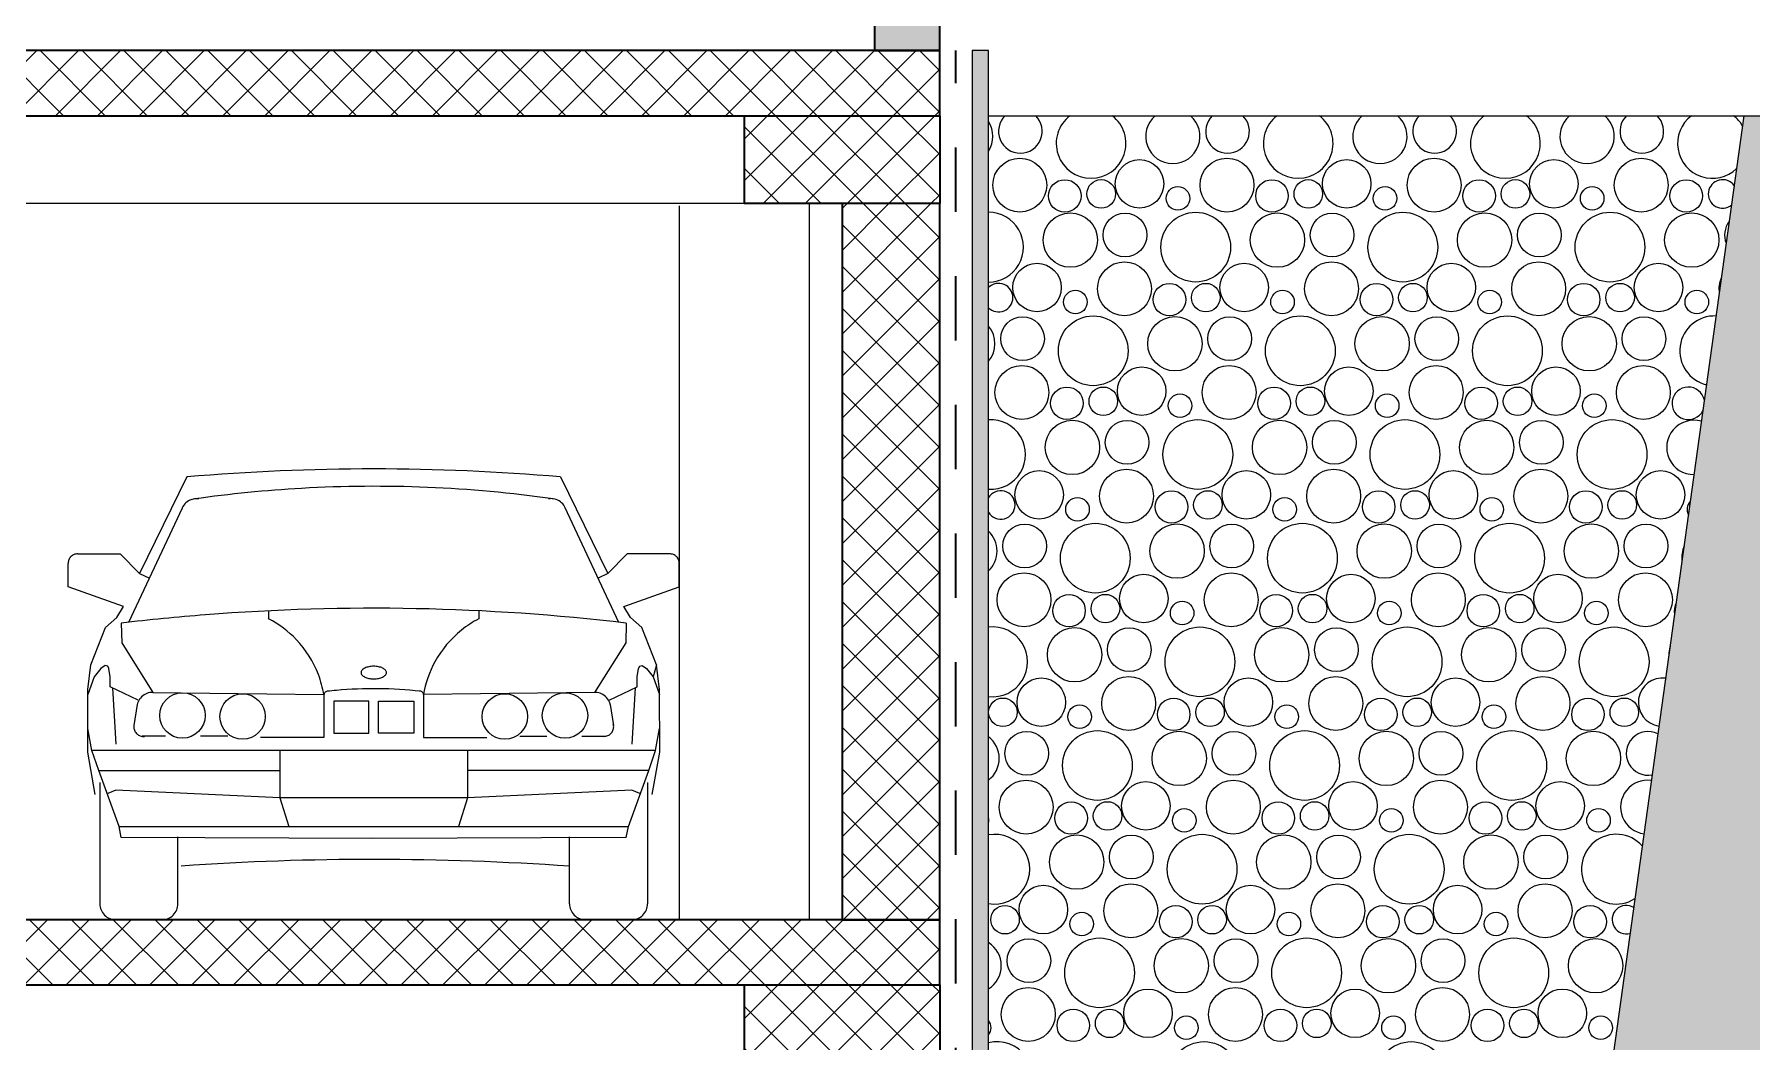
# Model space of a CAD drawing. Header units: millimetres. Extents: x -15634 to 67596, y -3027 to 55843.
# Drawn here: x 41362 to 46639, y 5251 to 8346 of the extents above; entities that cross this region are included whole.
import ezdxf

# ---------------------------------------------------------------- set-up
doc = ezdxf.new("R2010")
doc.units = ezdxf.units.MM
doc.header["$MEASUREMENT"] = 0
doc.set_wipeout_variables(frame=1)
doc.linetypes.add('Dashed', pattern=[395.111113, 197.555556, -197.555556])
doc.linetypes.add('Wipeout_Contour', pattern=[1000, 0, -1000])
for name, color, linetype in [('Pllaka e themelit', 7, 'Continuous'), ('Structural - Bearing', 7, 'Continuous'), ('Structural - Combined', 7, 'Continuous')]:
    doc.layers.add(name, color=color, linetype=linetype)
for name, color, linetype, lineweight in [('Pllaka e themelit_Pen_No__101', 252, 'Continuous', 13), ('Pllaka perdhes_Pen_No__6', 5, 'Continuous', 35), ('Shtresat nivelizimi_Pen_No__1', 7, 'Continuous', 13), ('Structural - Bearing_Pen_No__1', 7, 'Continuous', 13), ('Structural - Bearing_Pen_No__101', 252, 'Continuous', 13), ('Structural - Bearing_Pen_No__7', 7, 'Continuous', 35), ('Structural - Combined_Pen_No__2', 8, 'Continuous', 15)]:
    doc.layers.add(name, color=color, linetype=linetype, lineweight=lineweight)
doc.layers.add('Shtresat nivelizimi_Pen_No__102', color=7, linetype='Continuous', lineweight=13, true_color=0xcccccc)
doc.layers.add('Structural - Bearing_Pen_No__82', color=7, linetype='Continuous', lineweight=20, true_color=0xaaaaaa)
pattern_1 = [(45, (0, 0), (-64.34671, 64.34671), []), (135, (0, 0), (64.34671, 64.34671), [])]

# ---------------------------------------------------------------- blocks, each defined once
blk = doc.blocks.new('Car Elev 02 16[5]', base_point=(42405.1, 5625.6))
at = {"layer": 'Structural - Combined_Pen_No__2', "color": 8, "linetype": 'Continuous', "lineweight": 15}
for p, q in [((41831.3, 6986), (41685.7, 6689)), ((42979, 6986), (43124.5, 6689)), ((41816.3, 6890.4), (41652.1, 6538.9)), ((43158.1, 6538.9), (42993.8, 6890.9)), ((41466.1, 6648.4), (41466.1, 6720.3)), ((41495.7, 6749.7), (41626.1, 6749.7)), ((41626.1, 6749.7), (41685.7, 6689)), ((43184.2, 6749.7), (43124.5, 6689)), ((43314.6, 6749.7), (43184.2, 6749.7)), ((43344.1, 6648.4), (43344.1, 6720.3)), ((41685.7, 6689), (41715.7, 6675.1)), ((43124.5, 6689), (43094.5, 6675.1)), ((41636.5, 6587.6), (41466.1, 6648.4)), ((43173.7, 6587.6), (43344.1, 6648.4)), ((41580.9, 6523.4), (41615.7, 6553.8)), ((41615.7, 6553.8), (41636.5, 6587.6)), ((42081.7, 6550.4), (42081.3, 6550.6)), ((42081.7, 6573.2), (42081.7, 6550.4)), ((42081.7, 6550.4), (42082.1, 6550.2)), ((42728.6, 6550.4), (42728.2, 6550.2)), ((42728.6, 6573.2), (42728.6, 6550.4)), ((42728.6, 6550.4), (42728.9, 6550.6)), ((43194.6, 6553.8), (43173.7, 6587.6)), ((43229.4, 6523.4), (43194.6, 6553.8)), ((41535.7, 6408.6), (41580.9, 6523.4)), ((41629.6, 6536.9), (41630.9, 6476.1)), ((43180.7, 6536.9), (43179.4, 6476.1)), ((43274.6, 6408.6), (43229.4, 6523.4)), ((41630.9, 6476.1), (41726.8, 6324.2)), ((43179.4, 6476.1), (43083.5, 6324.2)), ((41527.1, 6333.3), (41535.7, 6408.6)), ((41566.7, 6397.9), (41546.1, 6371.4)), ((41580, 6407.1), (41566.7, 6397.9)), ((41587.8, 6404.7), (41580, 6407.1)), ((41591.5, 6397.4), (41587.8, 6404.7)), ((41595.7, 6371.4), (41591.5, 6397.4)), ((43214.6, 6371.4), (43218.8, 6397.4)), ((43218.8, 6397.4), (43222.4, 6404.7)), ((43222.4, 6404.7), (43230.3, 6407.1)), ((43230.3, 6407.1), (43243.6, 6397.9)), ((43243.6, 6397.9), (43264.1, 6371.4)), ((43274.6, 6408.6), (43264.1, 6371.4)), ((43283.1, 6333.3), (43274.6, 6408.6)), ((41526.2, 6140.5), (41527.1, 6333.3)), ((41546.1, 6371.4), (41527.1, 6317.4)), ((41595.7, 6341.6), (41595.7, 6371.4)), ((41681.7, 6300.5), (41595.7, 6341.6)), ((41602.1, 6337.9), (41612.2, 6165.4)), ((43128.5, 6300.5), (43214.6, 6341.6)), ((43208.1, 6337.9), (43198.1, 6165.4)), ((43214.6, 6341.6), (43214.6, 6371.4)), ((43264.1, 6371.4), (43283.1, 6317.4)), ((43284.1, 6140.5), (43283.1, 6333.3)), ((41678.4, 6286.9), (41668, 6222)), ((41726.8, 6324.2), (42252.1, 6317.1)), ((42252.1, 6317.1), (42252.1, 6185.7)), ((42390.5, 6297.1), (42282.1, 6297.1)), ((42282.1, 6297.1), (42282.1, 6199.2)), ((42390.5, 6199.2), (42390.5, 6297.1)), ((42419.7, 6199.2), (42419.7, 6297.1)), ((42419.7, 6297.1), (42528.2, 6297.1)), ((42528.2, 6297.1), (42528.2, 6199.2)), ((43083.5, 6324.2), (42558.2, 6317.1)), ((42558.2, 6317.1), (42558.2, 6185.7)), ((43131.9, 6286.9), (43142.2, 6222)), ((41539.1, 6145.2), (41527.1, 6213.4)), ((41765.2, 6189.1), (41694.1, 6189.1)), ((41956.5, 6189.1), (41873, 6189.1)), ((42252.1, 6185.7), (42057.3, 6185.7)), ((42282.1, 6199.2), (42390.5, 6199.2)), ((42528.2, 6199.2), (42419.7, 6199.2)), ((42558.2, 6185.7), (42752.9, 6185.7)), ((42853.8, 6189.1), (42937.2, 6189.1)), ((43045.1, 6189.1), (43116.1, 6189.1)), ((43271.1, 6145.2), (43283.1, 6213.4)), ((41549.6, 6010.1), (41526.2, 6140.5)), ((41560, 6084.4), (41539.1, 6145.2)), ((43271.1, 6145.2), (41539.1, 6145.2)), ((42116.5, 6145.2), (42116.5, 5999.9)), ((42693.8, 6145.2), (42693.8, 5999.9)), ((43250.2, 6084.4), (43271.1, 6145.2)), ((43260.7, 6010.1), (43284.1, 6140.5)), ((41622.6, 5912.1), (41560, 6084.4)), ((41560, 6084.4), (42116.5, 6084.4)), ((43250.2, 6084.4), (42693.8, 6084.4)), ((43187.6, 5912.1), (43250.2, 6084.4)), ((41563.5, 6047.2), (41563.5, 5674.6)), ((41612.2, 6023.6), (41587.8, 6013.5)), ((42116.5, 5999.9), (41612.2, 6023.6)), ((43198.1, 6023.6), (42693.8, 5999.9)), ((43222.4, 6013.5), (43198.1, 6023.6)), ((43246.8, 6047.2), (43246.8, 5674.6)), ((42116.5, 5999.9), (42144.3, 5912.1)), ((42693.8, 5999.9), (42116.5, 5999.9)), ((42693.8, 5999.9), (42666, 5912.1)), ((41629.6, 5878.4), (41622.6, 5912.1)), ((41622.6, 5912.1), (43187.6, 5912.1)), ((43180.7, 5878.4), (43187.6, 5912.1)), ((42401.7, 5875), (41629.6, 5878.4)), ((41803.5, 5674.6), (41803.5, 5880.3)), ((43180.7, 5878.4), (42401.7, 5875)), ((43006.8, 5674.6), (43006.8, 5880.3)), ((41612.7, 5625.6), (41754.2, 5625.6)), ((43197.6, 5625.6), (43056, 5625.6))]:
    blk.add_line(p, q, dxfattribs=at)
for centre in [(41817.4, 6253.2), (42002.2, 6249.9), (42808, 6249.9), (42992.9, 6253.2)]:
    blk.add_circle(centre, 69.7, dxfattribs=at)
for centre, radius, start, end in [((42405.1, 290.8), 6719.8, 85.10079, 94.89814), ((41860.9, 6869.5), 49.3, 108.935, 131.3875), ((41860.9, 6869.3), 49.4, 82.2626, 108.9389), ((42406.6, 3000.4), 3956.6, 93.2292, 98.0255), ((42406.8, 3000), 3957.1, 82.027, 93.2317), ((42949.1, 6869.8), 49.4, 81.2224, 97.6808), ((42949.1, 6869.9), 49.4, 58.802, 81.2282), ((41860.6, 6869.7), 48.9, 153.9201, 154.9704), ((41860.7, 6869.7), 49, 131.3868, 153.9126), ((42949.3, 6870.1), 49.1, 36.3133, 58.8048), ((42949.4, 6870.2), 48.9, 25.0282, 36.312), ((41495.4, 6720.3), 29.3, 168.701, 180), ((41495.5, 6720.2), 29.3, 146.1266, 168.6959), ((41495.6, 6720.2), 29.5, 123.6258, 146.1264), ((41495.6, 6720.1), 29.6, 101.1963, 123.6266), ((41495.7, 6720), 29.7, 90, 101.2015), ((43314.6, 6720), 29.7, 78.7985, 90), ((43314.6, 6720.1), 29.6, 56.3734, 78.8037), ((43314.7, 6720.2), 29.5, 33.8742, 56.3742), ((43314.8, 6720.2), 29.3, 11.3041, 33.874), ((43314.8, 6720.3), 29.3, 0, 11.299), ((42404.9, -36.3), 6618.7, 94.47454, 96.72703), ((42405.2, -37.2), 6619.7, 83.27214, 94.47617), ((41931.5, 6261.3), 325.8, 43.5259, 62.4657), ((42879.1, 6260.8), 326.4, 117.5434, 128.7616), ((42878.1, 6262.1), 324.8, 128.7603, 151.2777), ((41932.6, 6262.4), 324.3, 20.985, 43.5271), ((42376.1, 6384.9), 9.94, 157.6211, 202.3891), ((42382.3, 6381.8), 16.8, 124.559, 155.915), ((42395, 6364.5), 38.3, 107.4467, 125.4841), ((42403.6, 6339), 65.2, 95.3385, 107.965), ((42405.2, 6326.6), 77.7, 84.412, 95.6403), ((42406.7, 6339), 65.2, 72.035, 84.6615), ((42415.3, 6364.5), 38.3, 54.5159, 72.5533), ((42428, 6381.8), 16.8, 24.085, 55.441), ((42434.2, 6384.9), 9.94, 0, 22.3789), ((42877, 6262.7), 323.5, 151.2814, 170.3119), ((41933.5, 6262.8), 323.2, 9.6834, 20.9807), ((42405.1, 5012.4), 1322.9, 83.7733, 94.9771), ((42382.3, 6388), 16.8, 204.0851, 235.441), ((42395, 6405.4), 38.3, 234.5159, 252.5533), ((42403.6, 6430.9), 65.2, 252.035, 264.6615), ((42405.2, 6443.3), 77.7, 264.3597, 275.588), ((42406.7, 6430.9), 65.2, 275.3385, 287.965), ((42415.3, 6405.4), 38.3, 287.4467, 305.4841), ((42428, 6388), 16.8, 304.559, 335.915), ((42434.2, 6384.9), 9.94, 337.6109, 0), ((41725.8, 6275.1), 48.9, 145.3846, 166.0329), ((41726, 6275), 49.1, 122.8861, 145.3832), ((41726.1, 6274.8), 49.3, 100.4579, 122.888), ((41726.1, 6274.7), 49.4, 89.2616, 100.4631), ((42262.7, 6317.1), 10.3, 152.4725, 175.0552), ((42262.7, 6317.1), 10.3, 175.0608, 180.0423), ((42262.7, 6317.1), 10.4, 129.9512, 152.4728), ((42262.8, 6317.1), 10.4, 107.5035, 129.9532), ((42262.8, 6317), 10.5, 83.6944, 107.5062), ((42405.1, 5012.6), 1322.7, 94.9758, 96.2269), ((42547.5, 6317), 10.7, 78.796, 96.303), ((42547.5, 6317.1), 10.7, 56.3737, 78.8012), ((42547.5, 6317.1), 10.6, 33.8722, 56.3782), ((42547.6, 6317.1), 10.6, 11.3089, 33.873), ((42547.6, 6317.1), 10.6, 0, 11.2988), ((43084.1, 6274.7), 49.4, 70.2349, 90.7397), ((43084.2, 6274.9), 49.3, 47.7844, 70.2392), ((43084.3, 6275.1), 49, 25.2565, 47.7855), ((43084.5, 6275.1), 48.8, 13.9592, 25.253), ((43113.2, 6218.3), 29.3, 354.9409, 17.5381), ((41697.1, 6218.3), 29.3, 172.6592, 183.9546), ((41697.1, 6218.3), 29.3, 183.9594, 206.5413), ((41697.2, 6218.4), 29.4, 206.5451, 229.0709), ((41697.3, 6218.5), 29.6, 229.0707, 251.5212), ((41697.3, 6218.5), 29.7, 251.5164, 276.1875), ((43112.9, 6218.6), 29.7, 263.8138, 287.3896), ((43113, 6218.5), 29.6, 287.3838, 309.8311), ((43113.1, 6218.4), 29.4, 309.8322, 332.3521), ((43113.2, 6218.3), 29.3, 332.3536, 354.9342), ((42405.1, -2826.3), 8637.2, 86.00548, 93.92513), ((41612.3, 5674.6), 48.8, 180, 191.2984), ((41612.4, 5674.6), 48.9, 191.3041, 213.8726), ((41612.6, 5674.8), 49.1, 213.8749, 236.3752), ((41754.4, 5674.8), 49.1, 303.6248, 326.1251), ((41754.6, 5674.6), 48.9, 326.1271, 348.696), ((41754.7, 5674.6), 48.8, 348.7017, 0), ((43055.6, 5674.6), 48.8, 179.9978, 191.3005), ((43055.7, 5674.6), 48.9, 191.3062, 213.8742), ((43055.9, 5674.8), 49.1, 213.8764, 236.3757), ((43197.7, 5674.8), 49.1, 303.6274, 326.1273), ((43197.9, 5674.6), 48.9, 326.1295, 348.6982), ((43198, 5674.6), 48.8, 348.7039, 0), ((41612.7, 5675), 49.3, 236.3729, 258.8033), ((41612.7, 5675), 49.4, 258.798, 270.0011), ((41754.2, 5675), 49.4, 269.9989, 281.2005), ((41754.3, 5674.9), 49.3, 281.1951, 303.6266), ((43056, 5674.9), 49.3, 236.3738, 258.8054), ((43056, 5675), 49.4, 258.8006, 270.0011), ((43197.5, 5675), 49.4, 269.9989, 281.2031), ((43197.6, 5675), 49.3, 281.1972, 303.6293)]:
    blk.add_arc(centre, radius, start, end, dxfattribs=at)
blk = doc.blocks.new('*X40')
at = {"layer": 'Shtresat nivelizimi_Pen_No__102', "color": 254, "linetype": 'Continuous', "lineweight": 13, "true_color": 0xcccccc}
for centre, radius in [((44390.5, 7882.5), 82.8), ((44758.4, 7886.3), 74.5), ((45027, 7882.5), 82.8), ((45394.9, 7886.3), 74.5), ((45663.5, 7882.5), 82.8), ((46031.4, 7886.3), 74.5), ((46300, 7882.5), 82.8), ((44528.8, 7849.1), 50), ((44640.5, 7855.3), 43.9), ((44876.3, 7841.8), 36.2), ((45165.3, 7849.1), 50), ((45277, 7855.3), 43.9), ((45512.8, 7841.8), 36.2), ((45801.8, 7849.1), 50), ((45913.5, 7855.3), 43.9), ((46149.3, 7841.8), 36.2), ((46438.3, 7849.1), 50), ((44545.7, 7713.7), 83.5), ((44713.8, 7729.1), 67.1), ((44931, 7691.9), 107.1), ((45182.2, 7713.7), 83.5), ((45350.3, 7729.1), 67.1), ((45567.5, 7691.9), 107.1), ((45818.7, 7713.7), 83.5), ((45986.8, 7729.1), 67.1), ((46204, 7691.9), 107.1), ((46455.2, 7713.7), 83.5), ((44443.4, 7567.8), 74.5), ((44712, 7564), 82.8), ((45079.9, 7567.8), 74.5), ((45348.5, 7564), 82.8), ((45716.4, 7567.8), 74.5), ((45985, 7564), 82.8), ((46352.9, 7567.8), 74.5), ((44561.3, 7523.3), 36.2), ((44850.3, 7530.6), 50), ((44962, 7536.8), 43.9), ((45197.8, 7523.3), 36.2), ((45486.8, 7530.6), 50), ((45598.5, 7536.8), 43.9), ((45834.3, 7523.3), 36.2), ((46123.3, 7530.6), 50), ((46235, 7536.8), 43.9), ((46470.8, 7523.3), 36.2), ((44398.8, 7410.6), 67.1), ((44616, 7373.4), 107.1), ((44867.2, 7395.2), 83.5), ((45035.3, 7410.6), 67.1), ((45252.5, 7373.4), 107.1), ((45503.7, 7395.2), 83.5), ((45671.8, 7410.6), 67.1), ((45889, 7373.4), 107.1), ((46140.2, 7395.2), 83.5), ((46308.3, 7410.6), 67.1), ((44397, 7245.5), 82.8), ((44764.9, 7249.3), 74.5), ((45033.5, 7245.5), 82.8), ((45401.4, 7249.3), 74.5), ((45670, 7245.5), 82.8), ((46037.9, 7249.3), 74.5), ((46306.5, 7245.5), 82.8), ((44535.3, 7212.1), 50), ((44647, 7218.3), 43.9), ((44882.8, 7204.8), 36.2), ((45171.8, 7212.1), 50), ((45283.5, 7218.3), 43.9), ((45519.3, 7204.8), 36.2), ((45808.3, 7212.1), 50), ((45920, 7218.3), 43.9), ((46155.8, 7204.8), 36.2), ((44552.2, 7076.7), 83.5), ((44720.3, 7092.2), 67.1), ((44937.5, 7054.9), 107.1), ((45188.7, 7076.7), 83.5), ((45356.8, 7092.2), 67.1), ((45574, 7054.9), 107.1), ((45825.2, 7076.7), 83.5), ((45993.3, 7092.2), 67.1), ((46210.5, 7054.9), 107.1), ((44449.9, 6930.8), 74.5), ((44718.5, 6927), 82.8), ((45086.4, 6930.8), 74.5), ((45355, 6927), 82.8), ((45722.9, 6930.8), 74.5), ((45991.5, 6927), 82.8), ((46359.4, 6930.8), 74.5), ((44567.8, 6886.3), 36.2), ((44856.8, 6893.6), 50), ((44968.5, 6899.8), 43.9), ((45204.3, 6886.3), 36.2), ((45493.3, 6893.6), 50), ((45605, 6899.8), 43.9), ((45840.8, 6886.3), 36.2), ((46129.8, 6893.6), 50), ((46241.5, 6899.8), 43.9), ((44405.3, 6773.7), 67.1), ((44622.5, 6736.4), 107.1), ((44873.7, 6758.2), 83.5), ((45041.8, 6773.7), 67.1), ((45259, 6736.4), 107.1), ((45510.2, 6758.2), 83.5), ((45678.3, 6773.7), 67.1), ((45895.5, 6736.4), 107.1), ((46146.7, 6758.2), 83.5), ((46314.8, 6773.7), 67.1), ((44403.5, 6608.5), 82.8), ((44771.4, 6612.3), 74.5), ((45040, 6608.5), 82.8), ((45407.9, 6612.3), 74.5), ((45676.5, 6608.5), 82.8), ((46044.4, 6612.3), 74.5), ((46313, 6608.5), 82.8), ((44541.8, 6575.1), 50), ((44653.5, 6581.3), 43.9), ((44889.3, 6567.8), 36.2), ((45178.3, 6575.1), 50), ((45290, 6581.3), 43.9), ((45525.8, 6567.8), 36.2), ((45814.8, 6575.1), 50), ((45926.5, 6581.3), 43.9), ((46162.3, 6567.8), 36.2), ((44558.7, 6439.7), 83.5), ((44726.8, 6455.2), 67.1), ((44944, 6417.9), 107.1), ((45195.2, 6439.7), 83.5), ((45363.3, 6455.2), 67.1), ((45580.5, 6417.9), 107.1), ((45831.7, 6439.7), 83.5), ((45999.8, 6455.2), 67.1), ((46216.9, 6417.9), 107.1), ((44456.4, 6293.8), 74.5), ((44725, 6290), 82.8), ((45092.9, 6293.8), 74.5), ((45361.5, 6290), 82.8), ((45729.4, 6293.8), 74.5), ((45998, 6290), 82.8), ((44338.5, 6262.8), 43.9), ((44574.3, 6249.3), 36.2), ((44863.3, 6256.6), 50), ((44975, 6262.8), 43.9), ((45210.8, 6249.3), 36.2), ((45499.8, 6256.6), 50), ((45611.5, 6262.8), 43.9), ((45847.3, 6249.3), 36.2), ((46136.3, 6256.6), 50), ((46248, 6262.8), 43.9), ((44411.8, 6136.7), 67.1), ((44629, 6099.4), 107.1), ((44880.2, 6121.2), 83.5), ((45048.3, 6136.7), 67.1), ((45265.5, 6099.4), 107.1), ((45516.7, 6121.2), 83.5), ((45684.8, 6136.7), 67.1), ((45901.9, 6099.4), 107.1), ((46153.2, 6121.2), 83.5), ((44410, 5971.5), 82.8), ((44777.9, 5975.3), 74.5), ((45046.5, 5971.5), 82.8), ((45414.4, 5975.3), 74.5), ((45683, 5971.5), 82.8), ((46050.9, 5975.3), 74.5), ((44548.3, 5938.1), 50), ((44660, 5944.3), 43.9), ((44895.8, 5930.8), 36.2), ((45184.8, 5938.1), 50), ((45296.5, 5944.3), 43.9), ((45532.3, 5930.8), 36.2), ((45821.3, 5938.1), 50), ((45933, 5944.3), 43.9), ((46168.8, 5930.8), 36.2), ((44565.2, 5802.7), 83.5), ((44733.3, 5818.2), 67.1), ((44950.5, 5780.9), 107.1), ((45201.7, 5802.7), 83.5), ((45369.8, 5818.2), 67.1), ((45586.9, 5780.9), 107.1), ((45838.2, 5802.7), 83.5), ((46006.2, 5818.2), 67.1), ((44462.9, 5656.8), 74.5), ((44731.5, 5653), 82.8), ((45099.4, 5656.8), 74.5), ((45368, 5653), 82.8), ((45735.9, 5656.8), 74.5), ((46004.5, 5653), 82.8), ((44345, 5625.8), 43.9), ((44580.8, 5612.4), 36.2), ((44869.8, 5619.6), 50), ((44981.5, 5625.8), 43.9), ((45217.3, 5612.4), 36.2), ((45506.3, 5619.6), 50), ((45618, 5625.8), 43.9), ((45853.8, 5612.4), 36.2), ((46142.8, 5619.6), 50), ((44418.3, 5499.7), 67.1), ((44635.5, 5462.5), 107.1), ((44886.7, 5484.3), 83.5), ((45054.8, 5499.7), 67.1), ((45271.9, 5462.5), 107.1), ((45523.2, 5484.3), 83.5), ((45691.2, 5499.7), 67.1), ((45908.4, 5462.5), 107.1), ((46159.7, 5484.3), 83.5), ((44416.5, 5334.6), 82.8), ((44784.4, 5338.3), 74.5), ((45053, 5334.6), 82.8), ((45420.9, 5338.3), 74.5), ((45689.5, 5334.6), 82.8), ((46057.4, 5338.3), 74.5), ((44554.8, 5301.1), 50), ((44666.5, 5307.3), 43.9), ((44902.3, 5293.9), 36.2), ((45191.3, 5301.1), 50), ((45303, 5307.3), 43.9), ((45538.8, 5293.9), 36.2), ((45827.8, 5301.1), 50), ((45939.5, 5307.3), 43.9), ((46175.3, 5293.9), 36.2), ((44956.9, 5144), 107.1), ((45593.4, 5144), 107.1)]:
    blk.add_circle(centre, radius, dxfattribs=at)
for centre, radius, start, end in [((44224.3, 8032.2), 83.5, 327.1204, 32.8796), ((44392.3, 8047.6), 67.1, 134.3847, 45.6153), ((44609.5, 8010.4), 107.1, 127.3098, 52.6902), ((44860.7, 8032.2), 83.5, 130.5861, 49.4139), ((45028.8, 8047.6), 67.1, 134.3847, 45.6153), ((45246, 8010.4), 107.1, 127.3098, 52.6902), ((45497.2, 8032.2), 83.5, 130.5861, 49.4139), ((45665.3, 8047.6), 67.1, 134.3847, 45.6153), ((45882.5, 8010.4), 107.1, 127.3098, 52.6902), ((46133.7, 8032.2), 83.5, 130.5861, 49.4139), ((46301.8, 8047.6), 67.1, 134.3847, 45.6153), ((46519, 8010.4), 107.1, 127.3098, 313.7277), ((46519, 8010.4), 107.1, 30.4229, 52.6902), ((46550, 7855.3), 43.9, 35.4548, 308.6958), ((44294.5, 7691.9), 107.1, 269.9263, 90.0737), ((46623.3, 7729.1), 67.1, 141.9712, 202.1794), ((46621.5, 7564), 82.8, 154.8309, 189.3196), ((44325.5, 7536.8), 43.9, 224.7451, 135.2549), ((44230.7, 7395.2), 83.5, 319.6492, 40.3508), ((46525.5, 7373.4), 107.1, 87.5591, 256.5914), ((46444.8, 7212.1), 50, 10.6683, 333.4822), ((44301, 7054.9), 107.1, 266.4537, 93.5463), ((46461.7, 7076.7), 83.5, 73.8042, 270.3463), ((44332, 6899.8), 43.9, 210.8945, 149.1055), ((46477.3, 6886.3), 36.2, 137.2048, 206.9457), ((44237.2, 6758.2), 83.5, 313.1866, 46.8134), ((46531.9, 6736.4), 107.1, 159.3381, 184.8125), ((46451.3, 6575.1), 50, 151.4741, 192.6765), ((44307.5, 6417.9), 107.1, 262.968, 97.032), ((46468.2, 6439.7), 83.5, 162.1626, 181.9879), ((46365.9, 6293.8), 74.5, 82.864, 261.2865), ((44243.7, 6121.2), 83.5, 307.3483, 52.6517), ((46321.2, 6136.7), 67.1, 63.3809, 280.7697), ((46319.5, 5971.5), 82.8, 81.7203, 262.4303), ((44259.3, 5930.8), 36.2, 345.6335, 14.3665), ((44314, 5780.9), 107.1, 259.4558, 100.5442), ((46223.4, 5780.9), 107.1, 41.7336, 302.417), ((46254.5, 5625.8), 43.9, 58.9611, 285.1894), ((44250.2, 5484.3), 83.5, 301.9339, 58.0661), ((44265.8, 5293.9), 36.2, 322.1305, 37.8695), ((44320.5, 5144), 107.1, 255.9031, 104.0969)]:
    blk.add_arc(centre, radius, start, end, dxfattribs=at)
blk = doc.blocks.new('Fill_1', base_point=(0, 2800))
at = {"layer": 'Shtresat nivelizimi_Pen_No__1', "color": 7, "linetype": 'Continuous', "lineweight": 13}
for p, q in [((44294.4, 8095.6), (46615.7, 8095.6)), ((44294.4, 3126.3), (44294.4, 8095.6)), ((46615.7, 8095.6), (45557.7, 495.6))]:
    blk.add_line(p, q, dxfattribs=at)
at = {"layer": 'Shtresat nivelizimi_Pen_No__102', "color": 254, "linetype": 'Continuous', "lineweight": 13, "true_color": 0xcccccc}
blk.add_blockref('*X40', (0, 0), dxfattribs=at)

msp = doc.modelspace()

# ---------------------------------------------------------------- hatches: boundary and pattern name
at = {"layer": 'Shtresat nivelizimi_Pen_No__102', "linetype": 'Continuous', "lineweight": 13, "true_color": 0xcccccc}
h = msp.add_hatch(dxfattribs=at)
h.set_pattern_fill('EARTH', color=254, style=0, pattern_type=2)
h.set_pattern_definition([(45, (0, 0), (-193.0401, 193.0401), []), (45, (-64.35, 64.35), (-386.08, 386.08), []), (45, (-128.7, 128.7), (-386.08, 386.08), []), (135, (-193.04, 193.04), (64.34671, 64.34671), [273, -273])])
h.paths.add_polyline_path([(-3119.5, 8095.6), (-1975.8, 495.6), (45557.7, 495.6), (46615.7, 8095.6), (47981.6, 8095.6), (47981.6, -1502.3), (-4688.9, -1502.3), (-4688.9, 8095.6)])
at = {"layer": 'Structural - Bearing_Pen_No__1', "linetype": 'Continuous', "lineweight": 13}
h = msp.add_hatch(dxfattribs=at)
h.set_pattern_fill('CONCRETE_BLOCK', style=0, pattern_type=2)
h.set_pattern_definition(pattern_1)
h.paths.add_polyline_path([(44144.4, 7825.6), (43544.4, 7825.6), (43544.4, 8095.6), (44144.4, 8095.6)])
h = msp.add_hatch(dxfattribs=at)
h.set_pattern_fill('CONCRETE_BLOCK', style=0, pattern_type=2)
h.set_pattern_definition(pattern_1)
h.paths.add_polyline_path([(44144.4, 7825.6), (43844.4, 7825.6), (43844.4, 5625.6), (44144.4, 5625.6)])
h = msp.add_hatch(dxfattribs=at)
h.set_pattern_fill('CONCRETE_BLOCK', style=0, pattern_type=2)
h.set_pattern_definition(pattern_1)
h.paths.add_polyline_path([(-655.6, 5425.6), (44144.4, 5425.6), (44144.4, 5625.6), (-655.6, 5625.6)])
h = msp.add_hatch(dxfattribs=at)
h.set_pattern_fill('CONCRETE_BLOCK', style=0, pattern_type=2)
h.set_pattern_definition(pattern_1)
h.paths.add_polyline_path([(44144.4, 5155.6), (43544.4, 5155.6), (43544.4, 5425.6), (44144.4, 5425.6)])
at = {"layer": 'Structural - Bearing_Pen_No__101', "linetype": 'Continuous', "lineweight": 13}
msp.add_hatch(color=252, dxfattribs=at).paths.add_polyline_path([(44144.4, 11595.6), (43944.4, 11595.6), (43944.4, 8295.6), (44144.4, 8295.6)])

# ---------------------------------------------------------------- linework, layer by layer
at = {"layer": 'Structural - Bearing_Pen_No__1', "color": 7, "linetype": 'Continuous', "lineweight": 13}
for p, q in [((43944.4, 8295.6), (43944.4, 11595.6)), ((44144.4, 8295.6), (44144.4, 11595.6)), ((44144.4, 8075.6), (44144.4, 8295.6)), ((-655.6, 8095.6), (44144.4, 8095.6)), ((46615.7, 8095.6), (47981.6, 8095.6)), ((43844.4, 5625.6), (43844.4, 7775.6)), ((44144.4, 5405.6), (44144.4, 5625.6)), ((-655.6, 5425.6), (44144.4, 5425.6))]:
    msp.add_line(p, q, dxfattribs=at)
at = {"layer": 'Structural - Bearing_Pen_No__7', "color": 7, "linetype": 'Continuous', "lineweight": 35, "flags": 128}
for points in [[(44144.4, 11595.6), (43944.4, 11595.6), (43944.4, 8295.6), (44144.4, 8295.6)], [(44144.4, 7825.6), (43544.4, 7825.6), (43544.4, 8095.6), (44144.4, 8095.6)], [(44144.4, 7825.6), (43844.4, 7825.6), (43844.4, 5625.6), (44144.4, 5625.6)], [(-655.6, 5425.6), (44144.4, 5425.6), (44144.4, 5625.6), (-655.6, 5625.6)], [(44144.4, 5155.6), (43544.4, 5155.6), (43544.4, 5425.6), (44144.4, 5425.6)]]:
    msp.add_lwpolyline(points, close=True, dxfattribs=at)
at = {"layer": 'Structural - Bearing_Pen_No__82', "color": 253, "linetype": 'Continuous', "lineweight": 20, "true_color": 0xaaaaaa}
for p, q in [((43544.4, 7825.6), (38394.4, 7825.6)), ((43344.4, 5625.6), (43344.4, 7818.7)), ((43744.4, 5625.6), (43744.4, 7825.6))]:
    msp.add_line(p, q, dxfattribs=at)

# ---------------------------------------------------------------- block references
at = {"layer": 'Structural - Combined', "color": 161, "linetype": 'Continuous', "lineweight": 20, "true_color": 0xaaaaff}
msp.add_blockref('Car Elev 02 16[5]', (42405.1, 5625.6), dxfattribs=at)

# ---------------------------------------------------------------- wipeouts: each hides what was drawn before it
at = {"color": 254, "linetype": 'Wipeout_Contour', "lineweight": 0, "ltscale": 168387.140702}
msp.add_wipeout([(38394.4, 11595.6), (38394.4, 8295.6), (43344.4, 8295.6), (43344.4, 11595.6)], dxfattribs=at).dxf.layer = 'Structural - Bearing'

# ---------------------------------------------------------------- next in the draw order: hatches: boundary and pattern name
at = {"layer": 'Structural - Bearing_Pen_No__1', "linetype": 'Continuous', "lineweight": 13}
h = msp.add_hatch(dxfattribs=at)
h.set_pattern_fill('CONCRETE_BLOCK', style=0, pattern_type=2)
h.set_pattern_definition(pattern_1)
h.paths.add_polyline_path([(-655.6, 8095.6), (44144.4, 8095.6), (44144.4, 8295.6), (-655.6, 8295.6)])

# ---------------------------------------------------------------- next in the draw order: linework, layer by layer
at = {"layer": 'Pllaka perdhes_Pen_No__6', "color": 5, "linetype": 'Dashed', "lineweight": 35}
msp.add_lwpolyline([(-705.6, 8295.6), (-705.6, 1375.6), (44294.4, 1375.6), (44294.4, 2958.8), (44194.4, 3058.8), (44194.4, 8295.6)], dxfattribs=at)
at = {"layer": 'Structural - Bearing_Pen_No__1', "color": 7, "linetype": 'Continuous', "lineweight": 13}
msp.add_line((29944.4, 8295.6), (43944.4, 8295.6), dxfattribs=at)
at = {"layer": 'Structural - Bearing_Pen_No__7', "color": 7, "linetype": 'Continuous', "lineweight": 35, "flags": 128}
msp.add_lwpolyline([(-655.6, 8095.6), (44144.4, 8095.6), (44144.4, 8295.6), (-655.6, 8295.6)], close=True, dxfattribs=at)

# ---------------------------------------------------------------- next in the draw order: wipeouts: each hides what was drawn before it
at = {"color": 254, "linetype": 'Wipeout_Contour', "lineweight": 0, "ltscale": 178835.561288}
msp.add_wipeout([(44244.4, 8295.6), (44244.4, 3076.3), (44294.4, 3126.3), (44294.4, 8295.6)], dxfattribs=at).dxf.layer = 'Pllaka e themelit'

# ---------------------------------------------------------------- next in the draw order: hatches: boundary and pattern name
at = {"layer": 'Pllaka e themelit_Pen_No__101', "linetype": 'Continuous', "lineweight": 13}
h = msp.add_hatch(dxfattribs=at)
h.set_pattern_fill('HEXAGONAL', color=252, style=0, pattern_type=2)
h.set_pattern_definition([(90, (44269.367, 7445.18), (-34.64102, 0), [20, -40]), (90, (44252.047, 7475.18), (-34.64102, 0), [20, -40]), (150, (44269.367, 7465.18), (17.3205, 30), [20, -40]), (150, (44234.726, 7465.18), (17.3205, 30), [20, -40]), (210, (44269.367, 7445.18), (-17.3205, 30), [20, -40]), (210, (44234.726, 7445.18), (-17.3205, 30), [20, -40])])
h.paths.add_polyline_path([(44244.4, 8295.6), (44244.4, 3076.3), (44294.4, 3126.3), (44294.4, 8295.6)])

# ---------------------------------------------------------------- next in the draw order: linework, layer by layer
at = {"layer": 'Pllaka e themelit_Pen_No__101', "color": 252, "linetype": 'Continuous', "lineweight": 13, "flags": 128}
msp.add_lwpolyline([(44244.4, 8295.6), (44244.4, 3076.3), (44294.4, 3126.3), (44294.4, 8295.6)], close=True, dxfattribs=at)

# ---------------------------------------------------------------- next in the draw order: block references
at = {"layer": 'Shtresat nivelizimi_Pen_No__102', "color": 254, "linetype": 'Continuous', "lineweight": 13, "true_color": 0xcccccc}
msp.add_blockref('Fill_1', (0, 2800), dxfattribs=at)

doc.saveas('drawing.dxf')
